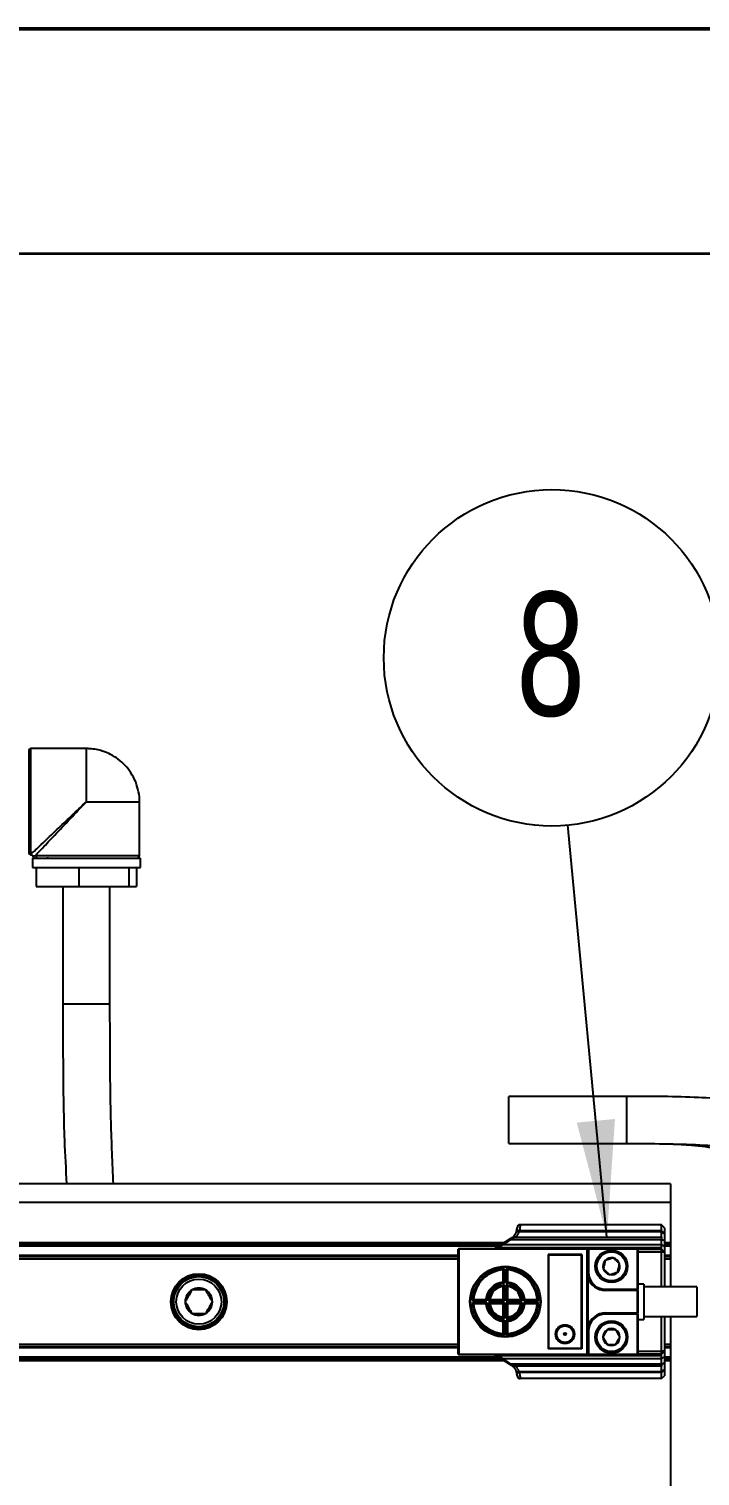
# Model space of a CAD drawing. Header units: millimetres. Extents: x 0 to 279, y 0 to 216.
# Drawn here: x 222.83 to 241.81, y 174.99 to 215.9 of the extents above; entities that cross this region are included whole.
import ezdxf

# ---------------------------------------------------------------- set-up
doc = ezdxf.new("R2010")
doc.units = ezdxf.units.MM
doc.layers.add('DIM', color=1, linetype='Continuous')
doc.layers.add('PAGE_BORDER', color=7, linetype='Continuous')
doc.styles.add('SLDTEXTSTYLE0', font='TXT', dxfattribs={"width": 0.75})
doc.dimstyles.new('SLDDIMSTYLE0', dxfattribs={"dimtxt": 0.18, "dimasz": 3.302, "dimexe": 0, "dimexo": 0.0625, "dimgap": 0, "dimtad": 0, "dimtih": 1, "dimtoh": 1, "dimdec": 0, "dimrnd": 1e-09, "dimzin": 0, "dimdsep": 46, "dimtxsty": 'Standard', "dimsah": 1, "dimcen": 0.09, "dimadec": 0, "dimazin": 0, "dimtfac": 3.302, "dimtdec": 0, "dimtofl": 0, "dimtmove": 0, "dimatfit": 3, "dimfxl": 0, "dimfrac": 2, "dimtolj": 1, "dimtzin": 0, "dimarcsym": 0})

# ---------------------------------------------------------------- blocks, each defined once
blk = doc.blocks.new('SW_NOTE_12')
at = {"layer": 'DIM', "color": 0}
blk.add_circle((-0.449, 4.734), 4.755, dxfattribs=at)
at = {"layer": 'DIM', "color": 0, "insert": (-0.485, 6.597), "char_height": 3.5, "attachment_point": 2, "style": 'SLDTEXTSTYLE0'}
blk.add_mtext('8', dxfattribs=at)

msp = doc.modelspace()

# ---------------------------------------------------------------- linework, layer by layer
at = {"color": 7, "linetype": 'Continuous', "lineweight": 50}
msp.add_line((0, 215.9), (279.4, 215.9), dxfattribs=at)
at = {"color": 7, "linetype": 'Continuous', "lineweight": 25}
for p, q in [((224.453, 195.556), (222.87, 195.556)), ((222.828, 195.219), (222.82, 195.219)), ((225.953, 192.539), (225.953, 194.056)), ((222.82, 192.894), (222.828, 192.894)), ((222.925, 192.456), (222.925, 192.191)), ((222.925, 192.456), (223.46, 192.456)), ((223.357, 192.49), (223.357, 192.456)), ((223.46, 192.456), (225.981, 192.456)), ((225.981, 192.191), (225.981, 192.456)), ((222.925, 192.191), (223.035, 192.191)), ((223.035, 192.191), (224.235, 192.191)), ((223.035, 192.191), (223.035, 191.662)), ((224.235, 192.191), (225.653, 192.191)), ((224.235, 192.191), (224.235, 191.662)), ((225.653, 192.191), (225.981, 192.191)), ((225.653, 192.191), (225.653, 191.662)), ((225.871, 192.191), (225.871, 191.662)), ((223.035, 191.662), (224.235, 191.662)), ((223.786, 191.662), (223.786, 188.329)), ((224.235, 191.662), (225.653, 191.662)), ((225.12, 188.329), (225.12, 191.662)), ((225.653, 191.662), (225.871, 191.662)), ((239.732, 185.726), (236.399, 185.726)), ((236.399, 184.393), (236.399, 185.726)), ((239.825, 185.726), (239.667, 185.724)), ((236.399, 184.393), (239.732, 184.393)), ((239.713, 184.392), (239.814, 184.392)), ((239.732, 184.393), (239.744, 184.393)), ((240.966, 183.254), (151.42, 183.254)), ((240.966, 183.254), (240.966, 182.726)), ((240.966, 182.726), (240.966, 181.588)), ((236.716, 182.096), (236.716, 182.088)), ((240.716, 182.096), (236.716, 182.096)), ((240.716, 181.923), (240.716, 182.096)), ((240.799, 182.013), (240.716, 182.096)), ((236.194, 181.547), (236.392, 181.671)), ((236.436, 181.674), (236.242, 181.533)), ((236.392, 181.671), (236.476, 181.723)), ((236.52, 181.709), (236.436, 181.674)), ((240.716, 181.674), (236.436, 181.674)), ((236.591, 181.747), (236.52, 181.709)), ((236.591, 181.747), (240.716, 181.747)), ((236.626, 181.965), (236.632, 182.006)), ((236.632, 182.006), (236.632, 182.013)), ((240.716, 181.899), (236.681, 181.899)), ((236.681, 181.899), (236.681, 181.899)), ((240.716, 181.923), (236.691, 181.923)), ((240.716, 181.899), (240.716, 181.923)), ((240.799, 181.864), (240.716, 181.923)), ((240.716, 181.747), (240.716, 181.899)), ((240.799, 181.84), (240.716, 181.899)), ((240.716, 181.533), (240.716, 181.674)), ((240.799, 182.013), (240.799, 181.864)), ((240.799, 181.864), (240.799, 181.84)), ((240.799, 181.84), (240.799, 181.632)), ((240.799, 181.632), (240.799, 181.477)), ((236.259, 181.588), (151.42, 181.588)), ((236.176, 181.536), (151.42, 181.536)), ((234.966, 181.229), (151.42, 181.229)), ((234.966, 178.438), (234.966, 181.404)), ((234.966, 181.404), (234.982, 181.404)), ((234.982, 181.421), (238.616, 181.421)), ((234.982, 181.421), (234.982, 181.404)), ((238.616, 181.404), (234.982, 181.404)), ((234.982, 181.404), (234.982, 178.438)), ((236.007, 181.43), (236.062, 181.465)), ((236.062, 181.465), (236.194, 181.547)), ((236.237, 181.535), (236.107, 181.453)), ((236.107, 181.453), (240.716, 181.453)), ((240.716, 181.533), (236.242, 181.533)), ((237.507, 181.254), (237.507, 178.588)), ((238.466, 181.254), (237.507, 181.254)), ((237.507, 181.254), (237.524, 181.238)), ((238.449, 181.238), (237.524, 181.238)), ((237.524, 181.238), (237.524, 178.604)), ((238.466, 181.254), (238.449, 181.238)), ((238.449, 178.604), (238.449, 181.238)), ((238.466, 181.254), (238.466, 178.588)), ((238.616, 181.421), (238.616, 181.404)), ((238.649, 181.421), (238.616, 181.421)), ((238.616, 178.438), (238.616, 181.404)), ((238.616, 181.404), (238.632, 181.404)), ((238.632, 181.404), (238.632, 178.438)), ((238.649, 181.404), (238.632, 181.404)), ((238.649, 181.421), (238.649, 181.404)), ((238.649, 181.421), (240.032, 181.421)), ((238.649, 181.404), (238.649, 180.754)), ((240.032, 181.404), (238.649, 181.404)), ((240.032, 181.421), (240.032, 181.404)), ((240.049, 181.404), (240.032, 181.404)), ((240.032, 180.271), (240.032, 181.404)), ((240.049, 181.404), (240.049, 180.271)), ((240.049, 181.404), (240.716, 181.404)), ((240.716, 181.321), (240.049, 181.321)), ((240.703, 181.417), (240.716, 181.404)), ((240.716, 181.453), (240.716, 181.533)), ((240.799, 181.477), (240.716, 181.533)), ((240.716, 181.321), (240.716, 181.404)), ((240.799, 181.321), (240.716, 181.404)), ((240.716, 180.338), (240.716, 181.321)), ((240.799, 181.321), (240.716, 181.321)), ((240.966, 181.588), (240.799, 181.588)), ((240.966, 181.536), (240.799, 181.536)), ((240.799, 181.477), (240.799, 181.321)), ((240.799, 181.321), (240.799, 180.338)), ((240.966, 181.229), (240.799, 181.229)), ((240.966, 181.588), (240.966, 181.563)), ((240.966, 181.563), (240.966, 181.536)), ((240.966, 181.536), (240.966, 181.491)), ((240.966, 181.491), (240.966, 181.229)), ((240.966, 181.229), (240.966, 181.193)), ((234.966, 181.193), (151.42, 181.193)), ((234.966, 181.127), (151.42, 181.127)), ((236.241, 180.476), (236.241, 180.819)), ((236.257, 180.837), (236.257, 180.461)), ((236.274, 180.854), (236.274, 180.445)), ((236.324, 180.445), (236.324, 180.854)), ((236.341, 180.461), (236.341, 180.837)), ((236.357, 180.819), (236.357, 180.476)), ((240.966, 181.193), (240.799, 181.193)), ((240.966, 181.127), (240.799, 181.127)), ((240.966, 181.193), (240.966, 181.127)), ((240.966, 181.127), (240.966, 180.338)), ((238.649, 180.754), (238.632, 180.754)), ((240.216, 180.421), (240.049, 180.421)), ((240.216, 180.421), (240.216, 179.421)), ((236.241, 179.979), (236.241, 180.359)), ((236.257, 180.378), (236.257, 179.963)), ((236.274, 180.395), (236.274, 179.946)), ((236.324, 179.946), (236.324, 180.395)), ((236.341, 179.963), (236.341, 180.378)), ((236.357, 180.359), (236.357, 179.979)), ((239.132, 180.271), (239.132, 180.254)), ((239.132, 180.271), (240.032, 180.271)), ((239.132, 180.254), (239.132, 180.238)), ((239.132, 180.254), (240.032, 180.254)), ((240.032, 180.238), (239.132, 180.238)), ((240.032, 180.271), (240.032, 180.254)), ((240.049, 180.271), (240.032, 180.271)), ((240.032, 180.254), (240.032, 180.238)), ((240.032, 179.604), (240.032, 180.238)), ((240.032, 180.238), (240.049, 180.238)), ((240.049, 180.238), (240.049, 180.271)), ((240.049, 180.238), (240.049, 179.604)), ((241.716, 180.338), (240.216, 180.338)), ((241.716, 180.338), (241.716, 179.504)), ((235.774, 179.946), (235.366, 179.946)), ((235.366, 179.896), (235.774, 179.896)), ((235.759, 179.963), (235.383, 179.963)), ((235.383, 179.879), (235.759, 179.879)), ((235.401, 179.979), (235.744, 179.979)), ((235.744, 179.863), (235.401, 179.863)), ((236.274, 179.946), (235.825, 179.946)), ((235.825, 179.896), (236.274, 179.896)), ((236.257, 179.963), (235.842, 179.963)), ((235.842, 179.879), (236.257, 179.879)), ((235.861, 179.979), (236.241, 179.979)), ((236.241, 179.863), (235.861, 179.863)), ((236.241, 179.979), (236.257, 179.963)), ((236.257, 179.879), (236.241, 179.863)), ((236.241, 179.483), (236.241, 179.863)), ((236.274, 179.946), (236.257, 179.963)), ((236.274, 179.896), (236.257, 179.879)), ((236.257, 179.879), (236.257, 179.465)), ((236.274, 179.896), (236.274, 179.447)), ((236.324, 179.946), (236.341, 179.963)), ((236.773, 179.946), (236.324, 179.946)), ((236.324, 179.447), (236.324, 179.896)), ((236.324, 179.896), (236.341, 179.879)), ((236.324, 179.896), (236.773, 179.896)), ((236.357, 179.979), (236.341, 179.963)), ((236.755, 179.963), (236.341, 179.963)), ((236.341, 179.465), (236.341, 179.879)), ((236.341, 179.879), (236.357, 179.863)), ((236.341, 179.879), (236.755, 179.879)), ((236.357, 179.979), (236.737, 179.979)), ((236.357, 179.863), (236.357, 179.483)), ((236.737, 179.863), (236.357, 179.863)), ((237.232, 179.946), (236.823, 179.946)), ((236.823, 179.896), (237.232, 179.896)), ((237.215, 179.963), (236.839, 179.963)), ((236.839, 179.879), (237.215, 179.879)), ((236.854, 179.979), (237.197, 179.979)), ((237.197, 179.863), (236.854, 179.863)), ((239.132, 179.604), (239.132, 179.588)), ((239.132, 179.604), (240.032, 179.604)), ((240.032, 179.588), (239.132, 179.588)), ((239.132, 179.588), (239.132, 179.571)), ((240.032, 179.604), (240.049, 179.604)), ((240.032, 179.604), (240.032, 179.588)), ((240.032, 179.588), (240.032, 179.571)), ((240.049, 179.571), (240.049, 179.604)), ((236.241, 179.023), (236.241, 179.366)), ((236.257, 179.381), (236.257, 179.005)), ((236.274, 179.397), (236.274, 178.988)), ((236.324, 178.988), (236.324, 179.397)), ((236.341, 179.005), (236.341, 179.381)), ((236.357, 179.366), (236.357, 179.023)), ((240.032, 179.571), (239.132, 179.571)), ((240.032, 179.571), (240.049, 179.571)), ((240.032, 178.438), (240.032, 179.571)), ((240.049, 179.571), (240.049, 178.438)), ((240.049, 179.421), (240.216, 179.421)), ((240.216, 179.504), (241.716, 179.504)), ((240.716, 178.521), (240.716, 179.504)), ((240.799, 179.504), (240.799, 178.521)), ((240.966, 179.504), (240.966, 178.715)), ((238.632, 179.088), (238.649, 179.088)), ((238.649, 179.088), (238.649, 178.438)), ((234.966, 178.715), (151.42, 178.715)), ((234.966, 178.649), (151.42, 178.649)), ((234.966, 178.613), (151.42, 178.613)), ((234.966, 178.438), (234.982, 178.438)), ((234.982, 178.438), (238.616, 178.438)), ((234.982, 178.438), (234.982, 178.421)), ((238.616, 178.421), (234.982, 178.421)), ((236.062, 178.377), (236.007, 178.412)), ((236.194, 178.295), (236.062, 178.377)), ((240.716, 178.389), (236.107, 178.389)), ((236.107, 178.389), (236.237, 178.308)), ((237.524, 178.604), (237.507, 178.588)), ((238.466, 178.588), (237.507, 178.588)), ((237.524, 178.604), (238.449, 178.604)), ((238.449, 178.604), (238.466, 178.588)), ((238.616, 178.438), (238.632, 178.438)), ((238.616, 178.438), (238.616, 178.421)), ((238.616, 178.421), (238.649, 178.421)), ((238.632, 178.438), (238.649, 178.438)), ((238.649, 178.438), (238.649, 178.421)), ((238.649, 178.438), (240.032, 178.438)), ((240.032, 178.421), (238.649, 178.421)), ((240.032, 178.438), (240.049, 178.438)), ((240.032, 178.438), (240.032, 178.421)), ((240.049, 178.521), (240.716, 178.521)), ((240.716, 178.438), (240.049, 178.438)), ((240.716, 178.438), (240.703, 178.425)), ((240.799, 178.521), (240.716, 178.521)), ((240.716, 178.438), (240.716, 178.521)), ((240.716, 178.438), (240.799, 178.521)), ((240.716, 178.309), (240.716, 178.389)), ((240.716, 178.309), (240.799, 178.365)), ((240.966, 178.715), (240.799, 178.715)), ((240.966, 178.649), (240.799, 178.649)), ((240.966, 178.613), (240.799, 178.613)), ((240.799, 178.521), (240.799, 178.365)), ((240.799, 178.365), (240.799, 178.211)), ((240.966, 178.715), (240.966, 178.649)), ((240.966, 178.649), (240.966, 178.613)), ((240.966, 178.613), (240.966, 178.351)), ((236.176, 178.306), (151.42, 178.306)), ((236.259, 178.254), (151.42, 178.254)), ((236.392, 178.171), (236.194, 178.295)), ((240.716, 178.309), (236.242, 178.309)), ((236.242, 178.309), (236.436, 178.168)), ((236.476, 178.119), (236.392, 178.171)), ((236.436, 178.168), (240.716, 178.168)), ((236.436, 178.168), (236.52, 178.133)), ((240.716, 178.096), (236.591, 178.096)), ((240.716, 178.168), (240.716, 178.309)), ((240.716, 177.943), (240.716, 178.096)), ((240.716, 177.943), (240.799, 178.003)), ((240.716, 177.919), (240.799, 177.978)), ((240.966, 178.306), (240.799, 178.306)), ((240.966, 178.254), (240.799, 178.254)), ((240.799, 178.211), (240.799, 178.003)), ((240.799, 178.003), (240.799, 177.978)), ((240.799, 177.978), (240.799, 177.829)), ((240.966, 178.351), (240.966, 178.306)), ((240.966, 178.306), (240.966, 178.279)), ((240.966, 178.279), (240.966, 178.254)), ((240.966, 178.254), (240.966, 174.193)), ((236.632, 177.836), (236.626, 177.876)), ((236.632, 177.829), (236.632, 177.836)), ((240.716, 177.943), (236.681, 177.943)), ((236.681, 177.943), (236.681, 177.943)), ((240.716, 177.919), (236.691, 177.919)), ((236.716, 177.754), (236.716, 177.746)), ((240.716, 177.746), (236.716, 177.746)), ((240.716, 177.919), (240.716, 177.943)), ((240.716, 177.746), (240.716, 177.919)), ((240.716, 177.746), (240.799, 177.829))]:
    msp.add_line(p, q, dxfattribs=at)
at = {"color": 8, "linetype": 'Continuous', "lineweight": 25}
for p, q in [((222.87, 195.556), (222.87, 192.556)), ((224.453, 194.056), (224.453, 195.556)), ((224.453, 194.056), (225.953, 194.056)), ((223.016, 192.539), (225.953, 192.539)), ((225.12, 188.329), (223.786, 188.329)), ((239.732, 184.393), (239.732, 185.726)), ((240.966, 182.726), (151.42, 182.726)), ((236.22, 181.563), (151.42, 181.563)), ((236.105, 181.491), (151.42, 181.491)), ((236.107, 181.453), (236.029, 181.421)), ((240.966, 181.563), (240.799, 181.563)), ((240.966, 181.491), (240.799, 181.491)), ((236.029, 178.421), (236.107, 178.389)), ((236.105, 178.351), (151.42, 178.351)), ((236.22, 178.279), (151.42, 178.279)), ((240.966, 178.351), (240.799, 178.351)), ((240.966, 178.279), (240.799, 178.279))]:
    msp.add_line(p, q, dxfattribs=at)
at = {"color": 7, "linetype": 'Continuous', "lineweight": 25, "flags": 128}
for points in [[(236.591, 181.747), (236.581, 181.754), (236.572, 181.76), (236.563, 181.765), (236.555, 181.768), (236.548, 181.77), (236.541, 181.771), (236.536, 181.77), (236.532, 181.768)], [(236.532, 178.074), (236.536, 178.072), (236.541, 178.071), (236.548, 178.072), (236.555, 178.074), (236.563, 178.077), (236.572, 178.082), (236.581, 178.088), (236.591, 178.096)]]:
    msp.add_lwpolyline(points, dxfattribs=at)
at = {"color": 7, "linetype": 'Continuous', "lineweight": 25}
for centre, radius in [((239.299, 180.921), 0.458), ((239.299, 180.921), 0.412), ((236.299, 179.921), 1), ((236.299, 179.921), 0.983), ((227.632, 179.921), 0.792), ((227.632, 179.921), 0.75), ((227.632, 179.921), 0.708), ((227.632, 179.921), 0.638), ((237.986, 179.004), 0.267), ((237.986, 179.004), 0.25), ((237.986, 179.004), 0.233), ((239.299, 178.921), 0.458), ((239.299, 178.921), 0.412), ((237.986, 179.004), 0.0333)]:
    msp.add_circle(centre, radius, dxfattribs=at)
for centre, radius, start, end in [((222.87, 195.514), 0.0417, 90, 180), ((222.87, 192.598), 0.0417, 180, 270), ((225.87, 192.539), 0.0833, 270, 0), ((236.716, 182.013), 0.0833, 90, 180), ((236.715, 182.005), 0.0828, 89.6102, 179.6048), ((236.418, 181.626), 0.0519, 69.4322, 119.9945), ((236.487, 181.683), 0.0415, 38.79, 106.4812), ((236.299, 182.006), 0.333, 336.4877, 340.0788), ((236.67, 181.86), 0.0665, 72.0697, 150.5118), ((236.299, 182.065), 0.417, 336.5453, 340.0788), ((234.982, 181.404), 0.0167, 90, 180), ((236.076, 181.426), 0.0413, 41.5112, 108.7151), ((238.616, 181.404), 0.0167, 0, 90), ((240.032, 181.404), 0.0167, 0, 90), ((236.299, 179.921), 0.933, 91.5349, 178.4651), ((236.299, 179.921), 0.917, 92.6053, 177.3947), ((236.299, 179.921), 0.9, 93.7162, 176.2838), ((236.299, 179.921), 0.933, 1.5349, 88.4651), ((236.299, 179.921), 0.917, 2.6053, 87.3947), ((236.299, 179.921), 0.9, 3.7162, 86.2838), ((239.299, 180.921), 0.241, 137.8908, 197.8908), ((239.299, 180.921), 0.241, 197.8908, 257.8908), ((239.299, 180.921), 0.241, 77.8908, 137.8908), ((239.299, 180.921), 0.241, 17.8908, 77.8908), ((239.299, 180.921), 0.241, 317.8908, 17.8908), ((236.299, 179.921), 0.558, 95.9971, 174.0029), ((236.299, 179.921), 0.542, 94.4117, 175.5883), ((236.299, 179.921), 0.525, 92.7294, 177.2706), ((236.299, 179.921), 0.525, 2.7294, 87.2706), ((236.299, 179.921), 0.542, 4.4117, 85.5883), ((236.299, 179.921), 0.558, 5.9971, 84.0029), ((239.132, 180.754), 0.5, 180, 270), ((239.132, 180.754), 0.517, 194.5926, 270), ((239.132, 180.754), 0.483, 180, 270), ((239.299, 180.921), 0.241, 257.8908, 317.8908), ((227.632, 179.921), 0.385, 120, 180), ((227.632, 179.921), 0.385, 60, 120), ((227.632, 179.921), 0.385, 0, 60), ((236.299, 179.921), 0.475, 93.017, 176.983), ((236.299, 179.921), 0.458, 95.2159, 174.7841), ((236.299, 179.921), 0.442, 97.5895, 172.4105), ((236.299, 179.921), 0.475, 3.017, 86.983), ((236.299, 179.921), 0.458, 5.2159, 84.7841), ((236.299, 179.921), 0.442, 7.5895, 82.4105), ((240.032, 180.238), 0.0167, 0, 90), ((227.632, 179.921), 0.385, 180, 240), ((227.632, 179.921), 0.385, 240, 300), ((227.632, 179.921), 0.385, 300, 0), ((236.299, 179.921), 0.933, 181.5349, 268.4651), ((236.299, 179.921), 0.917, 182.6053, 267.3947), ((236.299, 179.921), 0.9, 183.7162, 266.2838), ((236.299, 179.921), 0.558, 185.9971, 264.0029), ((236.299, 179.921), 0.542, 184.4117, 265.5883), ((236.299, 179.921), 0.525, 182.7294, 267.2706), ((236.299, 179.921), 0.475, 183.017, 266.983), ((236.299, 179.921), 0.458, 185.2159, 264.7841), ((236.299, 179.921), 0.442, 187.5895, 262.4105), ((236.299, 179.921), 0.475, 273.017, 356.983), ((236.299, 179.921), 0.933, 271.5349, 358.4651), ((236.299, 179.921), 0.525, 272.7294, 357.2706), ((236.299, 179.921), 0.917, 272.6053, 357.3947), ((236.299, 179.921), 0.542, 274.4117, 355.5883), ((236.299, 179.921), 0.458, 275.2159, 354.7841), ((236.299, 179.921), 0.9, 273.7162, 356.2838), ((236.299, 179.921), 0.558, 275.9971, 354.0029), ((236.299, 179.921), 0.442, 277.5895, 352.4105), ((239.132, 179.088), 0.517, 90, 165.4074), ((239.132, 179.088), 0.5, 90, 180), ((240.032, 179.604), 0.0167, 270, 0), ((239.132, 179.088), 0.483, 90, 180), ((239.299, 178.921), 0.241, 120, 180), ((239.299, 178.921), 0.241, 180, 240), ((239.299, 178.921), 0.241, 60, 120), ((239.299, 178.921), 0.241, 360, 60), ((239.299, 178.921), 0.241, 300, 360), ((234.982, 178.438), 0.0167, 180, 270), ((236.076, 178.416), 0.0413, 251.2849, 318.4888), ((238.616, 178.438), 0.0167, 270, 0), ((239.299, 178.921), 0.241, 240, 300), ((240.032, 178.438), 0.0167, 270, 0), ((236.418, 178.216), 0.0519, 240.0055, 290.5678), ((236.487, 178.159), 0.0415, 253.5188, 321.21), ((236.299, 177.836), 0.333, 19.9212, 23.5123), ((236.67, 177.983), 0.0665, 209.4882, 287.9303), ((236.715, 177.837), 0.0828, 180.3952, 270.3898), ((236.716, 177.829), 0.0833, 180, 270), ((236.299, 177.777), 0.417, 19.9212, 23.4547)]:
    msp.add_arc(centre, radius, start, end, dxfattribs=at)
for centre, major_axis, start_param, end_param in [((240.549, 181.571), (-0.154, 0.154), 3.141593, 3.534292), ((240.549, 178.271), (0.154, 0.154), 5.890486, 6.283185)]:
    msp.add_ellipse(centre, major_axis=major_axis, ratio=0.414214, start_param=start_param, end_param=end_param, dxfattribs=at)
for points, knots in [([(225.953, 194.056), (225.953, 194.056), (225.962, 194.15), (225.931, 194.341), (225.855, 194.618), (225.724, 194.869), (225.555, 195.086), (225.36, 195.26), (225.151, 195.391), (224.956, 195.474), (224.775, 195.524), (224.612, 195.552), (224.501, 195.555), (224.453, 195.556)], [0, 0, 0, 0, 0.000702, 0.120112, 0.241761, 0.366303, 0.478678, 0.590081, 0.69854, 0.790356, 0.859385, 0.938387, 1, 1, 1, 1]), ([(222.828, 195.514), (222.828, 195.495), (222.828, 195.465), (222.828, 195.283), (222.828, 195.095), (222.828, 194.861), (222.828, 194.522), (222.828, 194.056), (222.828, 193.59), (222.828, 193.251), (222.828, 193.017), (222.828, 192.829), (222.828, 192.647), (222.828, 192.617), (222.828, 192.598)], [0, 0, 0, 0, 0.119728, 0.18418, 0.25, 0.31582, 0.380272, 0.5, 0.619728, 0.68418, 0.75, 0.81582, 0.880272, 1, 1, 1, 1]), ([(222.87, 192.556), (222.875, 192.561), (222.887, 192.572), (222.978, 192.659), (223.127, 192.799), (223.308, 192.971), (223.496, 193.149), (223.676, 193.32), (223.865, 193.499), (224.054, 193.678), (224.249, 193.863), (224.382, 193.988), (224.453, 194.056)], [0, 0, 0, 0, 0.096833, 0.198472, 0.313982, 0.441448, 0.530648, 0.623401, 0.721224, 0.812009, 0.89872, 1, 1, 1, 1]), ([(223.016, 192.539), (223.077, 192.604), (223.21, 192.744), (223.565, 193.118), (223.989, 193.566), (224.298, 193.893), (224.453, 194.056)], [0, 0, 0, 0, 0.207611, 0.454247, 0.727109, 1, 1, 1, 1]), ([(222.869, 192.556), (222.88, 192.555), (222.902, 192.552), (222.93, 192.534), (222.941, 192.515), (222.946, 192.506)], [0, 0, 0, 0, 0.337469, 0.675368, 1, 1, 1, 1]), ([(222.946, 192.506), (222.95, 192.499), (222.958, 192.485), (222.976, 192.469), (222.998, 192.458), (223.015, 192.457), (223.023, 192.456)], [0, 0, 0, 0, 0.249892, 0.499884, 0.749905, 1, 1, 1, 1]), ([(223.096, 192.456), (223.158, 192.456), (223.288, 192.456), (223.677, 192.456), (224.156, 192.456), (224.663, 192.456), (225.144, 192.456), (225.547, 192.456), (225.819, 192.456), (225.853, 192.456), (225.87, 192.456)], [0, 0, 0, 0, 0.120947, 0.25, 0.379053, 0.5, 0.620947, 0.75, 0.879053, 1, 1, 1, 1]), ([(223.786, 188.329), (223.788, 187.677), (223.79, 186.397), (223.813, 184.704), (223.869, 183.666), (223.892, 183.254)], [0, 0, 0, 0, 0.385131, 0.756699, 1, 1, 1, 1]), ([(225.219, 183.254), (225.193, 183.836), (225.141, 184.987), (225.122, 186.679), (225.12, 187.79), (225.12, 188.329)], [0, 0, 0, 0, 0.343938, 0.68123, 1, 1, 1, 1]), ([(250.115, 175.063), (250.143, 175.14), (250.237, 175.39), (250.355, 175.818), (250.483, 176.381), (250.583, 177.018), (250.641, 177.777), (250.629, 178.636), (250.53, 179.511), (250.373, 180.266), (250.206, 180.854), (250.052, 181.3), (249.878, 181.723), (249.649, 182.191), (249.336, 182.698), (248.937, 183.197), (248.489, 183.638), (247.938, 184.072), (247.309, 184.459), (246.553, 184.814), (245.77, 185.092), (244.96, 185.306), (244.309, 185.433), (243.76, 185.518), (243.239, 185.585), (242.562, 185.648), (241.717, 185.699), (240.756, 185.725), (240.08, 185.726), (239.732, 185.726)], [0, 0, 0, 0, 0.013499, 0.04439, 0.074212, 0.110014, 0.152332, 0.201713, 0.253924, 0.29935, 0.33012, 0.355321, 0.377377, 0.405787, 0.441082, 0.475123, 0.510592, 0.543666, 0.589171, 0.63013, 0.678268, 0.722622, 0.764134, 0.784141, 0.811204, 0.84789, 0.893141, 0.945014, 1, 1, 1, 1]), ([(239.732, 184.393), (240.084, 184.392), (240.774, 184.391), (241.769, 184.364), (242.675, 184.304), (243.464, 184.217), (244.253, 184.092), (245.094, 183.905), (246.022, 183.6), (246.831, 183.207), (247.468, 182.762), (247.92, 182.335), (248.263, 181.904), (248.541, 181.439), (248.785, 180.898), (249, 180.253), (249.169, 179.542), (249.284, 178.745), (249.316, 177.906), (249.25, 177.047), (249.09, 176.225), (248.904, 175.565), (248.731, 175.184), (248.676, 175.063)], [0, 0, 0, 0, 0.061911, 0.121537, 0.175693, 0.222602, 0.261317, 0.317538, 0.37634, 0.437031, 0.480862, 0.519073, 0.552388, 0.583621, 0.620686, 0.663834, 0.711407, 0.758122, 0.81642, 0.870755, 0.921929, 0.975283, 1, 1, 1, 1]), ([(240.97, 184.381), (241.168, 184.372), (241.623, 184.351), (242.302, 184.262), (242.98, 184.132), (243.685, 183.946), (244.389, 183.693), (245.064, 183.365), (245.599, 183.033), (246.022, 182.713), (246.365, 182.408), (246.7, 182.062), (247.034, 181.653), (247.358, 181.164), (247.643, 180.624), (247.892, 180.009), (248.087, 179.318), (248.209, 178.604), (248.252, 177.878), (248.2, 177.183), (248.054, 176.517), (247.802, 175.845), (247.568, 175.354), (247.393, 175.102), (247.367, 175.063)], [0, 0, 0, 0, 0.040189, 0.092475, 0.139101, 0.180836, 0.241235, 0.292241, 0.335576, 0.372418, 0.403665, 0.43286, 0.475642, 0.517522, 0.561162, 0.610709, 0.666145, 0.724336, 0.779534, 0.831764, 0.882365, 0.934638, 0.98995, 1, 1, 1, 1]), ([(236.716, 182.088), (236.716, 182.081), (236.715, 182.068), (236.713, 182.03), (236.707, 181.981), (236.696, 181.943), (236.691, 181.923)], [0, 0, 0, 0, 0.258929, 0.525021, 0.759284, 1, 1, 1, 1]), ([(236.476, 181.723), (236.478, 181.725), (236.485, 181.729), (236.497, 181.738), (236.509, 181.747), (236.521, 181.757), (236.528, 181.764), (236.532, 181.768)], [0, 0, 0, 0, 0.124051, 0.372696, 0.622621, 0.748053, 1, 1, 1, 1]), ([(236.532, 181.768), (236.543, 181.779), (236.564, 181.802), (236.584, 181.832), (236.597, 181.855), (236.602, 181.867), (236.605, 181.873)], [0, 0, 0, 0, 0.317255, 0.64567, 0.822158, 1, 1, 1, 1]), ([(236.681, 181.899), (236.681, 181.899), (236.679, 181.895), (236.676, 181.886), (236.671, 181.874), (236.665, 181.86), (236.656, 181.843), (236.645, 181.822), (236.632, 181.801), (236.621, 181.784), (236.611, 181.772), (236.601, 181.759), (236.594, 181.751), (236.591, 181.747)], [0, 0, 0, 0, 0.0002199, 0.0867548, 0.1734267, 0.2605281, 0.3477809, 0.5083701, 0.670184, 0.7515491, 0.8339934, 0.9169142, 1, 1, 1, 1]), ([(236.681, 181.899), (236.678, 181.899), (236.673, 181.9), (236.665, 181.901), (236.658, 181.901), (236.651, 181.901), (236.645, 181.9), (236.639, 181.899), (236.633, 181.897), (236.628, 181.895), (236.623, 181.893), (236.619, 181.89), (236.615, 181.887), (236.611, 181.883), (236.609, 181.88), (236.606, 181.877), (236.605, 181.874), (236.605, 181.873)], [0, 0, 0, 0, 0.075034, 0.151019, 0.22826, 0.306503, 0.351055, 0.432674, 0.502979, 0.569835, 0.614389, 0.696009, 0.766315, 0.833173, 0.886427, 0.939931, 1, 1, 1, 1]), ([(236.612, 181.892), (236.617, 181.906), (236.625, 181.933), (236.63, 181.966), (236.632, 181.992), (236.632, 182.001), (236.632, 182.006)], [0, 0, 0, 0, 0.228324, 0.462855, 0.728774, 1, 1, 1, 1]), ([(240.716, 181.747), (240.715, 181.736), (240.713, 181.72), (240.707, 181.708), (240.705, 181.705)], [0, 0, 0, 0, 0.703076, 1, 1, 1, 1]), ([(240.705, 181.705), (240.709, 181.697), (240.715, 181.685), (240.715, 181.677), (240.716, 181.674)], [0, 0, 0, 0, 0.703535, 1, 1, 1, 1]), ([(240.799, 181.632), (240.771, 181.653), (240.74, 181.678), (240.709, 181.702), (240.705, 181.705)], [0, 0, 0, 0, 0.891398, 1, 1, 1, 1]), ([(236.237, 181.535), (236.231, 181.539), (236.219, 181.548), (236.205, 181.551), (236.197, 181.549), (236.195, 181.548), (236.194, 181.547)], [0, 0, 0, 0, 0.36334, 0.726676, 0.961403, 1, 1, 1, 1]), ([(236.242, 181.533), (236.241, 181.533), (236.24, 181.533), (236.238, 181.534), (236.237, 181.534), (236.237, 181.535)], [0, 0, 0, 0, 0.400719, 0.80591, 1, 1, 1, 1]), ([(236.257, 180.837), (236.257, 180.837), (236.257, 180.836), (236.255, 180.834), (236.252, 180.831), (236.247, 180.826), (236.243, 180.821), (236.241, 180.819), (236.241, 180.819)], [0, 0, 0, 0, 0.135468, 0.270262, 0.463006, 0.73716, 0.989667, 1, 1, 1, 1]), ([(236.257, 180.837), (236.257, 180.837), (236.258, 180.837), (236.259, 180.839), (236.263, 180.843), (236.268, 180.848), (236.272, 180.852), (236.274, 180.854), (236.274, 180.854)], [0, 0, 0, 0, 0.136644, 0.272597, 0.467622, 0.743366, 0.989604, 1, 1, 1, 1]), ([(236.341, 180.837), (236.34, 180.837), (236.34, 180.837), (236.338, 180.839), (236.335, 180.843), (236.33, 180.848), (236.326, 180.852), (236.324, 180.854), (236.324, 180.854)], [0, 0, 0, 0, 0.136644, 0.272597, 0.467622, 0.743366, 0.989604, 1, 1, 1, 1]), ([(236.341, 180.837), (236.341, 180.837), (236.341, 180.836), (236.343, 180.834), (236.346, 180.831), (236.351, 180.826), (236.355, 180.821), (236.357, 180.819), (236.357, 180.819)], [0, 0, 0, 0, 0.135468, 0.270262, 0.463006, 0.73716, 0.989667, 1, 1, 1, 1]), ([(239.12, 181.082), (239.113, 181.049), (239.101, 180.991), (239.083, 180.907), (239.074, 180.866), (239.07, 180.847)], [0, 0, 0, 0, 0.439112, 0.751363, 1, 1, 1, 1]), ([(239.07, 180.847), (239.079, 180.839), (239.106, 180.814), (239.157, 180.768), (239.21, 180.721), (239.238, 180.695), (239.248, 180.686)], [0, 0, 0, 0, 0.156025, 0.493707, 0.819058, 1, 1, 1, 1]), ([(239.349, 181.156), (239.317, 181.146), (239.261, 181.128), (239.179, 181.101), (239.138, 181.088), (239.12, 181.082)], [0, 0, 0, 0, 0.439112, 0.751363, 1, 1, 1, 1]), ([(239.528, 180.995), (239.518, 181.004), (239.489, 181.03), (239.437, 181.077), (239.386, 181.123), (239.358, 181.148), (239.349, 181.156)], [0, 0, 0, 0, 0.180942, 0.506293, 0.843975, 1, 1, 1, 1]), ([(239.477, 180.76), (239.485, 180.793), (239.497, 180.851), (239.515, 180.935), (239.524, 180.976), (239.528, 180.995)], [0, 0, 0, 0, 0.439112, 0.751363, 1, 1, 1, 1]), ([(236.257, 180.461), (236.257, 180.461), (236.257, 180.461), (236.255, 180.463), (236.251, 180.467), (236.246, 180.471), (236.242, 180.475), (236.241, 180.476), (236.241, 180.476)], [0, 0, 0, 0, 0.1472289, 0.2938329, 0.4957121, 0.7651028, 0.9891658, 1, 1, 1, 1]), ([(236.274, 180.445), (236.274, 180.446), (236.272, 180.447), (236.268, 180.451), (236.263, 180.456), (236.26, 180.459), (236.258, 180.461), (236.257, 180.461), (236.257, 180.461)], [0, 0, 0, 0, 0.010713, 0.242756, 0.51064, 0.709452, 0.854425, 1, 1, 1, 1]), ([(236.324, 180.445), (236.324, 180.446), (236.326, 180.447), (236.33, 180.451), (236.335, 180.456), (236.338, 180.459), (236.34, 180.461), (236.34, 180.461), (236.341, 180.461)], [0, 0, 0, 0, 0.010713, 0.242756, 0.51064, 0.709452, 0.854425, 1, 1, 1, 1]), ([(236.357, 180.476), (236.357, 180.476), (236.355, 180.475), (236.352, 180.471), (236.347, 180.467), (236.343, 180.463), (236.341, 180.461), (236.341, 180.461), (236.341, 180.461)], [0, 0, 0, 0, 0.010834, 0.234897, 0.504288, 0.706167, 0.852771, 1, 1, 1, 1]), ([(239.248, 180.686), (239.281, 180.696), (239.337, 180.715), (239.419, 180.741), (239.459, 180.754), (239.477, 180.76)], [0, 0, 0, 0, 0.439112, 0.751363, 1, 1, 1, 1]), ([(227.44, 180.254), (227.412, 180.207), (227.365, 180.125), (227.297, 180.006), (227.262, 179.947), (227.247, 179.921)], [0, 0, 0, 0, 0.439122, 0.751371, 1, 1, 1, 1]), ([(227.825, 180.254), (227.803, 180.254), (227.741, 180.254), (227.628, 180.254), (227.518, 180.254), (227.459, 180.254), (227.44, 180.254)], [0, 0, 0, 0, 0.180942, 0.506293, 0.843975, 1, 1, 1, 1]), ([(228.017, 179.921), (227.99, 179.969), (227.942, 180.05), (227.874, 180.169), (227.84, 180.228), (227.825, 180.254)], [0, 0, 0, 0, 0.439122, 0.751371, 1, 1, 1, 1]), ([(236.257, 180.378), (236.257, 180.377), (236.257, 180.377), (236.255, 180.375), (236.252, 180.371), (236.247, 180.366), (236.243, 180.361), (236.241, 180.359), (236.241, 180.359)], [0, 0, 0, 0, 0.1308089, 0.2609277, 0.4495038, 0.7245064, 0.98984, 1, 1, 1, 1]), ([(236.274, 180.395), (236.274, 180.395), (236.272, 180.393), (236.268, 180.389), (236.263, 180.384), (236.259, 180.38), (236.258, 180.378), (236.257, 180.378), (236.257, 180.378)], [0, 0, 0, 0, 0.010282, 0.26167, 0.540538, 0.734073, 0.866673, 1, 1, 1, 1]), ([(236.341, 180.378), (236.34, 180.378), (236.34, 180.378), (236.338, 180.38), (236.335, 180.384), (236.33, 180.389), (236.326, 180.393), (236.324, 180.395), (236.324, 180.395)], [0, 0, 0, 0, 0.133327, 0.265927, 0.459462, 0.73833, 0.989718, 1, 1, 1, 1]), ([(236.341, 180.378), (236.341, 180.377), (236.341, 180.377), (236.343, 180.375), (236.346, 180.371), (236.351, 180.366), (236.355, 180.361), (236.357, 180.359), (236.357, 180.359)], [0, 0, 0, 0, 0.130809, 0.260928, 0.449504, 0.724506, 0.98984, 1, 1, 1, 1]), ([(227.247, 179.921), (227.275, 179.873), (227.322, 179.792), (227.391, 179.673), (227.425, 179.614), (227.44, 179.588)], [0, 0, 0, 0, 0.439122, 0.751371, 1, 1, 1, 1]), ([(227.44, 179.588), (227.459, 179.588), (227.518, 179.588), (227.628, 179.588), (227.741, 179.588), (227.803, 179.588), (227.825, 179.588)], [0, 0, 0, 0, 0.156025, 0.493707, 0.819058, 1, 1, 1, 1]), ([(227.825, 179.588), (227.852, 179.635), (227.899, 179.717), (227.968, 179.836), (228.002, 179.895), (228.017, 179.921)], [0, 0, 0, 0, 0.439122, 0.751371, 1, 1, 1, 1]), ([(235.383, 179.963), (235.383, 179.963), (235.383, 179.962), (235.381, 179.961), (235.377, 179.957), (235.372, 179.952), (235.368, 179.948), (235.366, 179.946), (235.366, 179.946)], [0, 0, 0, 0, 0.136644, 0.272597, 0.467622, 0.743366, 0.989604, 1, 1, 1, 1]), ([(235.383, 179.879), (235.383, 179.88), (235.383, 179.88), (235.381, 179.882), (235.377, 179.885), (235.372, 179.89), (235.368, 179.894), (235.366, 179.896), (235.366, 179.896)], [0, 0, 0, 0, 0.136644, 0.272597, 0.467622, 0.743366, 0.989604, 1, 1, 1, 1]), ([(235.401, 179.979), (235.401, 179.979), (235.399, 179.977), (235.394, 179.973), (235.389, 179.968), (235.386, 179.965), (235.384, 179.963), (235.383, 179.963), (235.383, 179.963)], [0, 0, 0, 0, 0.0103325, 0.2628404, 0.5369944, 0.7297383, 0.8645322, 1, 1, 1, 1]), ([(235.383, 179.879), (235.383, 179.879), (235.384, 179.879), (235.386, 179.877), (235.389, 179.874), (235.394, 179.869), (235.399, 179.865), (235.401, 179.863), (235.401, 179.863)], [0, 0, 0, 0, 0.1354678, 0.2702617, 0.4630056, 0.7371596, 0.9896675, 1, 1, 1, 1]), ([(235.744, 179.979), (235.744, 179.979), (235.745, 179.978), (235.749, 179.974), (235.753, 179.969), (235.757, 179.965), (235.758, 179.963), (235.759, 179.963), (235.759, 179.963)], [0, 0, 0, 0, 0.0108342, 0.2348972, 0.5042879, 0.7061671, 0.8527711, 1, 1, 1, 1]), ([(235.759, 179.879), (235.759, 179.879), (235.758, 179.879), (235.757, 179.877), (235.753, 179.873), (235.749, 179.868), (235.745, 179.865), (235.744, 179.863), (235.744, 179.863)], [0, 0, 0, 0, 0.1472289, 0.2938329, 0.4957121, 0.7651028, 0.9891658, 1, 1, 1, 1]), ([(235.774, 179.946), (235.774, 179.946), (235.773, 179.948), (235.769, 179.952), (235.764, 179.957), (235.761, 179.96), (235.759, 179.962), (235.759, 179.963), (235.759, 179.963)], [0, 0, 0, 0, 0.010713, 0.242756, 0.51064, 0.709452, 0.854425, 1, 1, 1, 1]), ([(235.774, 179.896), (235.774, 179.896), (235.773, 179.894), (235.769, 179.89), (235.764, 179.885), (235.761, 179.882), (235.759, 179.88), (235.759, 179.88), (235.759, 179.879)], [0, 0, 0, 0, 0.010713, 0.242756, 0.51064, 0.709452, 0.854425, 1, 1, 1, 1]), ([(235.842, 179.963), (235.842, 179.963), (235.842, 179.962), (235.84, 179.961), (235.836, 179.957), (235.831, 179.952), (235.827, 179.948), (235.825, 179.946), (235.825, 179.946)], [0, 0, 0, 0, 0.133327, 0.265927, 0.459462, 0.73833, 0.989718, 1, 1, 1, 1]), ([(235.842, 179.879), (235.842, 179.88), (235.842, 179.88), (235.84, 179.882), (235.836, 179.885), (235.831, 179.89), (235.827, 179.894), (235.825, 179.896), (235.825, 179.896)], [0, 0, 0, 0, 0.133327, 0.265927, 0.459462, 0.73833, 0.989718, 1, 1, 1, 1]), ([(235.861, 179.979), (235.861, 179.979), (235.859, 179.977), (235.854, 179.973), (235.849, 179.968), (235.845, 179.965), (235.843, 179.963), (235.843, 179.963), (235.842, 179.963)], [0, 0, 0, 0, 0.01016, 0.275494, 0.550496, 0.739072, 0.869191, 1, 1, 1, 1]), ([(235.861, 179.863), (235.861, 179.863), (235.859, 179.865), (235.854, 179.869), (235.849, 179.874), (235.845, 179.877), (235.843, 179.879), (235.843, 179.879), (235.842, 179.879)], [0, 0, 0, 0, 0.01016, 0.275494, 0.550496, 0.739072, 0.869191, 1, 1, 1, 1]), ([(236.755, 179.963), (236.755, 179.963), (236.755, 179.963), (236.753, 179.965), (236.749, 179.968), (236.744, 179.973), (236.739, 179.977), (236.737, 179.979), (236.737, 179.979)], [0, 0, 0, 0, 0.130809, 0.260928, 0.449504, 0.724506, 0.98984, 1, 1, 1, 1]), ([(236.755, 179.879), (236.755, 179.879), (236.755, 179.879), (236.753, 179.877), (236.749, 179.874), (236.744, 179.869), (236.739, 179.865), (236.737, 179.863), (236.737, 179.863)], [0, 0, 0, 0, 0.130809, 0.260928, 0.449504, 0.724506, 0.98984, 1, 1, 1, 1]), ([(236.773, 179.946), (236.773, 179.946), (236.771, 179.948), (236.767, 179.952), (236.761, 179.957), (236.758, 179.961), (236.756, 179.962), (236.755, 179.963), (236.755, 179.963)], [0, 0, 0, 0, 0.010282, 0.26167, 0.540538, 0.734073, 0.866673, 1, 1, 1, 1]), ([(236.755, 179.879), (236.755, 179.88), (236.756, 179.88), (236.758, 179.882), (236.761, 179.885), (236.767, 179.89), (236.771, 179.894), (236.773, 179.896), (236.773, 179.896)], [0, 0, 0, 0, 0.133327, 0.265927, 0.459462, 0.73833, 0.989718, 1, 1, 1, 1]), ([(236.823, 179.946), (236.823, 179.946), (236.825, 179.948), (236.829, 179.952), (236.833, 179.957), (236.837, 179.96), (236.839, 179.962), (236.839, 179.963), (236.839, 179.963)], [0, 0, 0, 0, 0.0107132, 0.2427557, 0.5106398, 0.7094518, 0.8544251, 1, 1, 1, 1]), ([(236.839, 179.879), (236.839, 179.88), (236.839, 179.88), (236.837, 179.882), (236.833, 179.885), (236.829, 179.89), (236.825, 179.894), (236.823, 179.896), (236.823, 179.896)], [0, 0, 0, 0, 0.1455749, 0.2905482, 0.4893602, 0.7572443, 0.9892868, 1, 1, 1, 1]), ([(236.854, 179.979), (236.854, 179.979), (236.852, 179.978), (236.849, 179.974), (236.844, 179.969), (236.841, 179.965), (236.839, 179.963), (236.839, 179.963), (236.839, 179.963)], [0, 0, 0, 0, 0.0108342, 0.2348972, 0.5042879, 0.7061671, 0.8527711, 1, 1, 1, 1]), ([(236.839, 179.879), (236.839, 179.879), (236.839, 179.879), (236.841, 179.877), (236.844, 179.873), (236.849, 179.868), (236.852, 179.865), (236.854, 179.863), (236.854, 179.863)], [0, 0, 0, 0, 0.147229, 0.293833, 0.495712, 0.765103, 0.989166, 1, 1, 1, 1]), ([(237.215, 179.963), (237.214, 179.963), (237.214, 179.963), (237.212, 179.965), (237.209, 179.968), (237.203, 179.973), (237.199, 179.977), (237.197, 179.979), (237.197, 179.979)], [0, 0, 0, 0, 0.135468, 0.270262, 0.463006, 0.73716, 0.989667, 1, 1, 1, 1]), ([(237.215, 179.879), (237.214, 179.879), (237.214, 179.879), (237.212, 179.877), (237.209, 179.874), (237.203, 179.869), (237.199, 179.865), (237.197, 179.863), (237.197, 179.863)], [0, 0, 0, 0, 0.135468, 0.270262, 0.463006, 0.73716, 0.989667, 1, 1, 1, 1]), ([(237.215, 179.963), (237.215, 179.963), (237.215, 179.962), (237.217, 179.961), (237.221, 179.957), (237.226, 179.952), (237.23, 179.948), (237.232, 179.946), (237.232, 179.946)], [0, 0, 0, 0, 0.136644, 0.272597, 0.467622, 0.743366, 0.989604, 1, 1, 1, 1]), ([(237.232, 179.896), (237.232, 179.896), (237.23, 179.894), (237.226, 179.89), (237.221, 179.885), (237.217, 179.882), (237.215, 179.88), (237.215, 179.88), (237.215, 179.879)], [0, 0, 0, 0, 0.010396, 0.256634, 0.532378, 0.727403, 0.863356, 1, 1, 1, 1]), ([(236.257, 179.465), (236.257, 179.465), (236.257, 179.465), (236.255, 179.467), (236.252, 179.471), (236.247, 179.476), (236.243, 179.481), (236.241, 179.483), (236.241, 179.483)], [0, 0, 0, 0, 0.130809, 0.260928, 0.449504, 0.724506, 0.98984, 1, 1, 1, 1]), ([(236.241, 179.366), (236.241, 179.366), (236.242, 179.367), (236.246, 179.371), (236.251, 179.376), (236.255, 179.379), (236.257, 179.381), (236.257, 179.381), (236.257, 179.381)], [0, 0, 0, 0, 0.010834, 0.234897, 0.504288, 0.706167, 0.852771, 1, 1, 1, 1]), ([(236.257, 179.465), (236.257, 179.465), (236.258, 179.464), (236.259, 179.462), (236.263, 179.459), (236.268, 179.453), (236.272, 179.449), (236.274, 179.447), (236.274, 179.447)], [0, 0, 0, 0, 0.1333271, 0.2659271, 0.4594617, 0.7383303, 0.9897184, 1, 1, 1, 1]), ([(236.274, 179.397), (236.274, 179.397), (236.272, 179.395), (236.268, 179.391), (236.263, 179.387), (236.26, 179.383), (236.258, 179.381), (236.257, 179.381), (236.257, 179.381)], [0, 0, 0, 0, 0.010713, 0.242756, 0.51064, 0.709452, 0.854425, 1, 1, 1, 1]), ([(236.341, 179.465), (236.34, 179.465), (236.34, 179.464), (236.338, 179.462), (236.335, 179.459), (236.33, 179.453), (236.326, 179.449), (236.324, 179.447), (236.324, 179.447)], [0, 0, 0, 0, 0.133327, 0.265927, 0.459462, 0.73833, 0.989718, 1, 1, 1, 1]), ([(236.341, 179.381), (236.34, 179.381), (236.34, 179.381), (236.338, 179.383), (236.335, 179.387), (236.33, 179.391), (236.326, 179.395), (236.324, 179.397), (236.324, 179.397)], [0, 0, 0, 0, 0.145575, 0.290548, 0.48936, 0.757244, 0.989287, 1, 1, 1, 1]), ([(236.357, 179.483), (236.357, 179.483), (236.355, 179.481), (236.351, 179.476), (236.346, 179.471), (236.343, 179.467), (236.341, 179.465), (236.341, 179.465), (236.341, 179.465)], [0, 0, 0, 0, 0.01016, 0.275494, 0.550496, 0.739072, 0.869191, 1, 1, 1, 1]), ([(236.357, 179.366), (236.357, 179.366), (236.355, 179.367), (236.352, 179.371), (236.347, 179.376), (236.343, 179.379), (236.341, 179.381), (236.341, 179.381), (236.341, 179.381)], [0, 0, 0, 0, 0.010834, 0.234897, 0.504288, 0.706167, 0.852771, 1, 1, 1, 1]), ([(236.241, 179.023), (236.241, 179.023), (236.243, 179.021), (236.247, 179.017), (236.252, 179.011), (236.255, 179.008), (236.257, 179.006), (236.257, 179.005), (236.257, 179.005)], [0, 0, 0, 0, 0.010333, 0.26284, 0.536994, 0.729738, 0.864532, 1, 1, 1, 1]), ([(236.257, 179.005), (236.257, 179.005), (236.258, 179.005), (236.259, 179.003), (236.263, 178.999), (236.268, 178.994), (236.272, 178.99), (236.274, 178.988), (236.274, 178.988)], [0, 0, 0, 0, 0.136644, 0.272597, 0.467622, 0.743366, 0.989604, 1, 1, 1, 1]), ([(236.324, 178.988), (236.324, 178.988), (236.326, 178.99), (236.33, 178.994), (236.335, 178.999), (236.338, 179.003), (236.34, 179.005), (236.34, 179.005), (236.341, 179.005)], [0, 0, 0, 0, 0.010396, 0.256634, 0.532378, 0.727403, 0.863356, 1, 1, 1, 1]), ([(236.357, 179.023), (236.357, 179.023), (236.355, 179.021), (236.351, 179.017), (236.346, 179.011), (236.343, 179.008), (236.341, 179.006), (236.341, 179.005), (236.341, 179.005)], [0, 0, 0, 0, 0.010333, 0.26284, 0.536994, 0.729738, 0.864532, 1, 1, 1, 1]), ([(239.179, 179.129), (239.161, 179.1), (239.132, 179.049), (239.089, 178.974), (239.068, 178.937), (239.058, 178.921)], [0, 0, 0, 0, 0.439112, 0.751363, 1, 1, 1, 1]), ([(239.058, 178.921), (239.076, 178.891), (239.105, 178.84), (239.148, 178.766), (239.169, 178.729), (239.179, 178.713)], [0, 0, 0, 0, 0.439112, 0.751363, 1, 1, 1, 1]), ([(239.419, 179.129), (239.405, 179.129), (239.367, 179.129), (239.296, 179.129), (239.228, 179.129), (239.19, 179.129), (239.179, 179.129)], [0, 0, 0, 0, 0.180942, 0.506293, 0.843975, 1, 1, 1, 1]), ([(239.539, 178.921), (239.522, 178.951), (239.493, 179.002), (239.45, 179.076), (239.429, 179.113), (239.419, 179.129)], [0, 0, 0, 0, 0.439112, 0.751363, 1, 1, 1, 1]), ([(239.419, 178.713), (239.436, 178.743), (239.466, 178.794), (239.509, 178.868), (239.53, 178.905), (239.539, 178.921)], [0, 0, 0, 0, 0.439112, 0.751363, 1, 1, 1, 1]), ([(239.179, 178.713), (239.19, 178.713), (239.228, 178.713), (239.296, 178.713), (239.367, 178.713), (239.405, 178.713), (239.419, 178.713)], [0, 0, 0, 0, 0.156025, 0.493707, 0.819058, 1, 1, 1, 1]), ([(236.194, 178.295), (236.195, 178.295), (236.197, 178.293), (236.205, 178.291), (236.219, 178.294), (236.231, 178.303), (236.237, 178.308)], [0, 0, 0, 0, 0.0385972, 0.2733383, 0.6366667, 1, 1, 1, 1]), ([(236.237, 178.308), (236.237, 178.308), (236.238, 178.308), (236.24, 178.309), (236.241, 178.309), (236.242, 178.309)], [0, 0, 0, 0, 0.275032, 0.632159, 1, 1, 1, 1]), ([(236.532, 178.074), (236.53, 178.076), (236.523, 178.083), (236.512, 178.093), (236.498, 178.104), (236.486, 178.113), (236.478, 178.117), (236.476, 178.119)], [0, 0, 0, 0, 0.12382, 0.372074, 0.622143, 0.873894, 1, 1, 1, 1]), ([(236.52, 178.133), (236.526, 178.13), (236.538, 178.125), (236.556, 178.116), (236.573, 178.106), (236.585, 178.099), (236.591, 178.096)], [0, 0, 0, 0, 0.248726, 0.497893, 0.748621, 1, 1, 1, 1]), ([(236.605, 177.969), (236.602, 177.975), (236.598, 177.984), (236.592, 177.996), (236.587, 178.005), (236.58, 178.016), (236.57, 178.031), (236.557, 178.048), (236.544, 178.063), (236.535, 178.071), (236.532, 178.074)], [0, 0, 0, 0, 0.176385, 0.265155, 0.354103, 0.433137, 0.591902, 0.753274, 0.917422, 1, 1, 1, 1]), ([(236.591, 178.096), (236.594, 178.092), (236.604, 178.08), (236.62, 178.059), (236.634, 178.038), (236.644, 178.021), (236.652, 178.008), (236.658, 177.995), (236.665, 177.982), (236.671, 177.969), (236.676, 177.956), (236.679, 177.947), (236.681, 177.943), (236.681, 177.943)], [0, 0, 0, 0, 0.079984, 0.240657, 0.403696, 0.486198, 0.569136, 0.652217, 0.738739, 0.825412, 0.912525, 0.99978, 1, 1, 1, 1]), ([(236.605, 177.969), (236.605, 177.968), (236.607, 177.963), (236.615, 177.954), (236.63, 177.945), (236.654, 177.939), (236.672, 177.942), (236.681, 177.943)], [0, 0, 0, 0, 0.06029, 0.210591, 0.47373, 0.736865, 1, 1, 1, 1]), ([(236.632, 177.836), (236.632, 177.841), (236.632, 177.85), (236.63, 177.876), (236.625, 177.908), (236.617, 177.936), (236.612, 177.95)], [0, 0, 0, 0, 0.2632039, 0.5312426, 0.7627976, 1, 1, 1, 1]), ([(240.705, 178.137), (240.709, 178.14), (240.74, 178.164), (240.771, 178.189), (240.799, 178.211)], [0, 0, 0, 0, 0.108602, 1, 1, 1, 1]), ([(240.716, 178.168), (240.715, 178.161), (240.713, 178.152), (240.707, 178.141), (240.705, 178.137)], [0, 0, 0, 0, 0.703076, 1, 1, 1, 1]), ([(240.705, 178.137), (240.709, 178.128), (240.715, 178.116), (240.715, 178.1), (240.716, 178.096)], [0, 0, 0, 0, 0.703535, 1, 1, 1, 1]), ([(236.691, 177.919), (236.694, 177.91), (236.699, 177.89), (236.705, 177.863), (236.71, 177.837), (236.713, 177.807), (236.715, 177.774), (236.716, 177.761), (236.716, 177.754)], [0, 0, 0, 0, 0.118052, 0.23702, 0.358638, 0.481097, 0.737038, 1, 1, 1, 1])]:
    msp.add_open_spline(points, degree=3, knots=knots, dxfattribs=at)
at = {"color": 8, "linetype": 'Continuous', "lineweight": 25}
msp.add_open_spline([(222.946, 192.506), (222.946, 192.506), (222.923, 192.495), (222.969, 192.517), (223.016, 192.539)], degree=3, knots=[0, 0, 0, 0, 0.000115, 1, 1, 1, 1], dxfattribs=at)
at = {"color": 7, "linetype": 'Continuous', "lineweight": 25}
msp.add_open_spline([(223.016, 192.539), (223.017, 192.528), (223.02, 192.507), (223.038, 192.479), (223.065, 192.46), (223.086, 192.457), (223.096, 192.456)], degree=3, dxfattribs=at)
at = {"layer": 'PAGE_BORDER', "lineweight": 35}
msp.add_line((6.35, 209.55), (273.05, 209.55), dxfattribs=at)

# ---------------------------------------------------------------- block references
at = {"layer": 'DIM'}
msp.add_blockref('SW_NOTE_12', (238.066, 193.389), dxfattribs=at)

# ---------------------------------------------------------------- leaders
msp.add_leader([(239.171, 181.747), (238.066, 193.389)], dimstyle='SLDDIMSTYLE0', dxfattribs=at)

doc.saveas('drawing.dxf')
